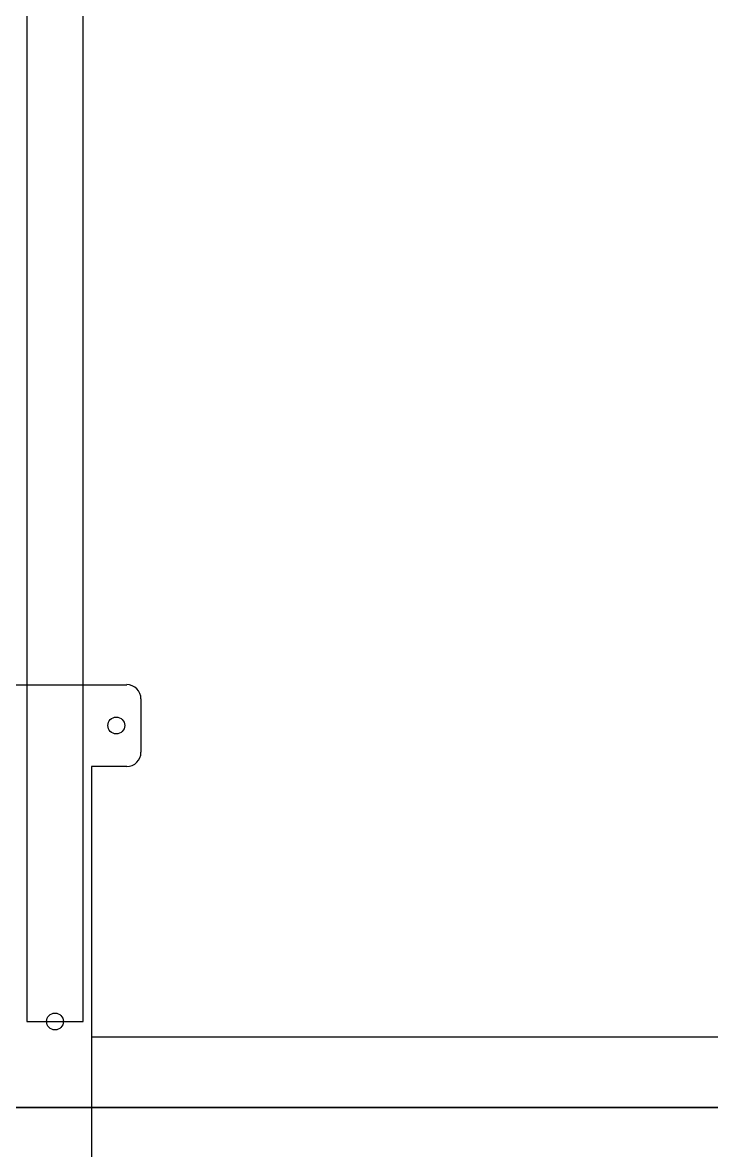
# Model space of a CAD drawing. Header units: millimetres. Extents: x 151130 to 215929, y 2134 to 34533.
# Drawn here: x 170617.5 to 170861.9, y 13915.2 to 14315.4 of the extents above; entities that cross this region are included whole.
import ezdxf

# ---------------------------------------------------------------- set-up
doc = ezdxf.new("R2010")
doc.units = ezdxf.units.MM
for name, color, linetype in [('2D', 7, 'Continuous'), ('MUEBLES', 8, 'Continuous'), ('OH CUBIERTA', 3, 'Continuous')]:
    doc.layers.add(name, color=color, linetype=linetype)

# ---------------------------------------------------------------- blocks, each defined once
blk = doc.blocks.new('CUR25.15070')
at = {"layer": 'OH CUBIERTA'}
blk.add_lwpolyline([(0, 0), (0, 700), (1500, 700), (1500, 0)], close=True, dxfattribs=at)
blk = doc.blocks.new('SP.LI.5LCD.140R')
at = {"layer": '2D'}
for p, q in [((150, -125.5), (150, -176.5)), ((121, -164), (-121, -164)), ((25, -164), (25, -533)), ((121, -176.5), (121, -164)), ((145, -181.5), (126, -181.5))]:
    blk.add_line(p, q, dxfattribs=at)
for centre, major_axis, start_param, end_param in [((30.5, -151), (-2.12, 2.12), -0.785398, 5.497787), ((135.5, -172.75), (-2.12, 2.12), -0.785398, 5.497787), ((126, -176.5), (3.54, 3.54), 2.356194, 3.926991), ((145, -176.5), (-3.54, 3.54), 2.356194, 3.926991)]:
    blk.add_ellipse(centre, major_axis=major_axis, ratio=1, start_param=start_param, end_param=end_param, dxfattribs=at)
blk = doc.blocks.new('B4')
at = {"layer": 'MUEBLES'}
blk.add_lwpolyline([(-1469.5, -864), (-55.5, -864), (-55.5, -844), (-1469.5, -844)], close=True, dxfattribs=at)
blk.add_blockref('SP.LI.5LCD.140R', (-1500, -703))
at = {"layer": 'OH CUBIERTA'}
for p in [(-3000, -1400), (-1500, -1400)]:
    blk.add_blockref('CUR25.15070', p, dxfattribs=at)

msp = doc.modelspace()

# ---------------------------------------------------------------- block references
at = {"color": 5, "rotation": 90}
msp.add_blockref('B4', (169775.03, 15430.44), dxfattribs=at)

doc.saveas('drawing.dxf')
